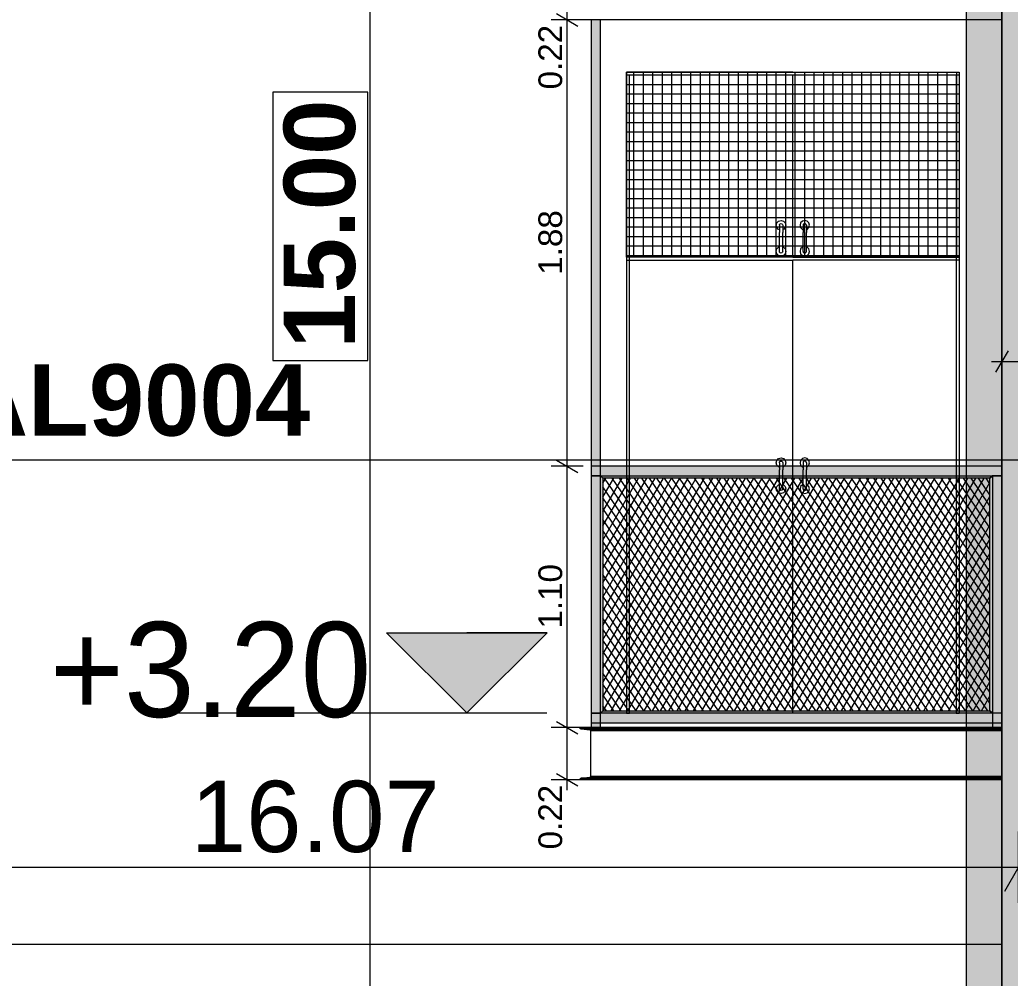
# Model space of a CAD drawing. Header units: millimetres. Extents: x 475206255 to 476720147, y 4620882299 to 4621447368.
# Drawn here: x 475361310 to 475365480, y 4621132630 to 4621136665 of the extents above; entities that cross this region are included whole.
import ezdxf

# ---------------------------------------------------------------- set-up
doc = ezdxf.new("R2010")
doc.units = ezdxf.units.MM
doc.header["$MEASUREMENT"] = 0
doc.set_wipeout_variables(frame=1)
doc.linetypes.add('Wipeout_Contour', pattern=[1000, 0, -1000])
for name, color, linetype, lineweight in [('0_Pen_No__1_Pen_No__250', 7, 'Continuous', 0), ('0_Pen_No__250_Pen_No__142', 142, 'Continuous', 0), ('2D Drafting - General_Pen_No__30_Pen_No__9_Pen_No__9_Pen_No__253', 252, 'Continuous', 0), ('2D Drafting - General_Pen_No__30_Pen_No__9_Pen_No__9_Pen_No__7', 7, 'Continuous', 0), ('Annotation - Text_Pen_No__7_Pen_No__7_Pen_No__142', 142, 'Continuous', 0), ('Dimensioning - General_Pen_No__142', 142, 'Continuous', 0), ('New_2D Drafting - General_Pen_No__250', 7, 'Continuous', 0), ('New_2D Drafting - General_Pen_No__30_Pen_No__9_Pen_No__9_Pen_No__255', 255, 'Continuous', 0), ('New_2D Drafting - General_Pen_No__30_Pen_No__9_Pen_No__9_Pen_No__7', 7, 'Continuous', 0), ('New_2D Drafting - General_Pen_No__4', 7, 'Continuous', 0), ('New_2D Drafting - General_Pen_No__7', 7, 'Continuous', 0), ('New_reg_nak_Pen_No__7', 7, 'Continuous', 0), ('New_Structural - Bearing_Pen_No__1', 1, 'Continuous', 0), ('New_Structural - Bearing_Pen_No__250', 7, 'Continuous', 0), ('Structural - Bearing_Pen_No__7', 7, 'Continuous', 0), ('zoma_Pen_No__1', 1, 'Continuous', 0), ('zoma_Pen_No__142', 142, 'Continuous', 0), ('zoma_Pen_No__1_Pen_No__142', 142, 'Continuous', 0), ('zoma_Pen_No__5_Pen_No__142', 142, 'Continuous', 0)]:
    doc.layers.add(name, color=color, linetype=linetype, lineweight=lineweight)
for name, color, linetype in [('Dimensioning - General', 7, 'Continuous'), ('zoma', 7, 'Continuous'), ('zoma_Pen_No__5', 7, 'Continuous')]:
    doc.layers.add(name, color=color, linetype=linetype)
doc.layers.add('New_2D Drafting - General_Pen_No__254', color=7, linetype='Continuous', lineweight=0, true_color=0xcccccc)
doc.styles.add('GENERATED_STYLE_2', font='arial.ttf')
doc.styles.add('GENERATED_STYLE_3', font='arialbd.ttf')
doc.styles.add('GENERATED_STYLE_4', font='ACADMTAV.TTF')
doc.styles.add('GENERATED_STYLE_7', font='arialbd.ttf')
doc.linetypes.add('Break', pattern='A,0,[1,9.10.saxli 29.041.Shx,S=15.679026,R=0,X=0,Y=0],-1975.557214,0', length=1975.557214)
doc.dimstyles.new('GENERATED_STYLE__1', dxfattribs={"dimtxt": 100, "dimasz": 68.640772, "dimexe": 0.18, "dimexo": 0.0625, "dimgap": 0, "dimtad": 1, "dimlfac": 0.001, "dimzin": 0, "dimdsep": 46, "dimtxsty": 'GENERATED_STYLE_2', "dimblk": 'ARROWHEAD_2', "dimblk1": 'ARROWHEAD_2', "dimblk2": 'ARROWHEAD_2', "dimcen": 0.09, "dimse1": 1, "dimse2": 1, "dimclrd": 142, "dimclre": 142, "dimclrt": 142, "dimadec": 0, "dimazin": 0, "dimtfac": 1, "dimtdec": 4, "dimtmove": 0, "dimatfit": 3, "dimfxl": 1, "dimtolj": 1, "dimtzin": 0, "dimarcsym": 0})
doc.dimstyles.new('GENERATED_STYLE__13', dxfattribs={"dimtxt": 300, "dimasz": 152, "dimexe": 0.18, "dimexo": 3, "dimgap": 0, "dimtad": 1, "dimtih": 1, "dimtoh": 1, "dimlfac": 0.001, "dimzin": 0, "dimdsep": 46, "dimtxsty": 'GENERATED_STYLE_2', "dimblk": 'ARROWHEAD_2', "dimblk1": 'ARROWHEAD_2', "dimblk2": 'ARROWHEAD_2', "dimcen": 0.09, "dimclrd": 1, "dimclre": 1, "dimclrt": 1, "dimadec": 0, "dimazin": 0, "dimtfac": 1, "dimtdec": 4, "dimtmove": 0, "dimatfit": 3, "dimfxl": 1, "dimtolj": 1, "dimtzin": 0, "dimarcsym": 0})
doc.dimstyles.new('GENERATED_STYLE__18', dxfattribs={"dimtxt": 100, "dimasz": 68.640772, "dimexe": 0.18, "dimexo": 0.0625, "dimgap": 0, "dimtad": 1, "dimtih": 1, "dimtoh": 1, "dimlfac": 0.001, "dimzin": 0, "dimdsep": 46, "dimtxsty": 'GENERATED_STYLE_2', "dimblk": 'ARROWHEAD_2', "dimblk1": 'ARROWHEAD_2', "dimblk2": 'ARROWHEAD_2', "dimcen": 0.09, "dimse1": 1, "dimse2": 1, "dimclrd": 142, "dimclre": 142, "dimclrt": 142, "dimadec": 0, "dimazin": 0, "dimtfac": 1, "dimtdec": 4, "dimtmove": 0, "dimatfit": 3, "dimfxl": 1, "dimtolj": 1, "dimtzin": 0, "dimarcsym": 0})
doc.dimstyles.new('GENERATED_STYLE__19', dxfattribs={"dimtxt": 300, "dimasz": 64.421331, "dimexe": 0.18, "dimexo": 3, "dimgap": 0, "dimtad": 1, "dimlfac": 0.001, "dimzin": 0, "dimdsep": 46, "dimtxsty": 'GENERATED_STYLE_3', "dimblk": 'ARROWHEAD_2', "dimblk1": 'ARROWHEAD_2', "dimblk2": 'ARROWHEAD_2', "dimcen": 0.09, "dimclrd": 1, "dimclre": 1, "dimclrt": 1, "dimadec": 0, "dimazin": 0, "dimtfac": 1, "dimtdec": 4, "dimtmove": 0, "dimatfit": 3, "dimfxl": 1, "dimtolj": 1, "dimtzin": 0, "dimarcsym": 0})
doc.dimstyles.new('GENERATED_STYLE__3', dxfattribs={"dimtxt": 200, "dimasz": 64.421331, "dimexe": 0.18, "dimexo": 3, "dimgap": 0, "dimtad": 1, "dimtih": 1, "dimtoh": 1, "dimlfac": 0.001, "dimzin": 0, "dimdsep": 46, "dimtxsty": 'GENERATED_STYLE_2', "dimblk": 'ARROWHEAD_2', "dimblk1": 'ARROWHEAD_2', "dimblk2": 'ARROWHEAD_2', "dimcen": 0.09, "dimclrd": 142, "dimclre": 142, "dimclrt": 142, "dimadec": 0, "dimazin": 0, "dimtfac": 1, "dimtdec": 4, "dimtmove": 0, "dimatfit": 3, "dimfxl": 1, "dimtolj": 1, "dimtzin": 0, "dimarcsym": 0})

# ---------------------------------------------------------------- blocks, each defined once
blk = doc.blocks.new('*D356', base_point=(475826095.8, 4621095193.2))
at = {"layer": 'zoma_Pen_No__1', "color": 1, "linetype": 'Continuous', "lineweight": 0, "transparency": 16777216}
for p, q in [((475359574.5, 4621132946.6), (475359574.5, 4621133246.6)), ((475365515.4, 4621132946.6), (475365515.4, 4621133246.6)), ((475359632.3, 4621133196.6), (475359516.8, 4621132996.6)), ((475365457.7, 4621132996.6), (475365573.2, 4621133196.6)), ((475359476.7, 4621133096.6), (475359574.5, 4621133096.6)), ((475359574.5, 4621133096.6), (475365515.4, 4621133096.6)), ((475365515.4, 4621133096.6), (475365613.2, 4621133096.6))]:
    blk.add_line(p, q, dxfattribs=at)
at = {"layer": 'zoma_Pen_No__1', "color": 1, "lineweight": 0, "transparency": 16777216, "insert": (475362030.2, 4621133156.6), "char_height": 300, "attachment_point": 7, "style": 'GENERATED_STYLE_2'}
blk.add_mtext('\\A1;{\\pql;\\fArial|b0|i0|c204|p0;\\W1.000000;16.07}', dxfattribs=at)
blk = doc.blocks.new('ARROWHEAD_2')
at = {"color": 0, "linetype": 'Continuous', "lineweight": 0}
for p, q in [((-0.378, -0.655), (0.378, 0.655)), ((0, 0), (-1, 0))]:
    blk.add_line(p, q, dxfattribs=at)
blk = doc.blocks.new('*D464', base_point=(475826095.8, 4621095193.2))
at = {"layer": 'Dimensioning - General_Pen_No__142', "color": 142, "linetype": 'Continuous', "lineweight": 0, "transparency": 16777216}
for p, q in [((475363683.1, 4621133685), (475363547.7, 4621133685)), ((475363570.2, 4621133711), (475363660.6, 4621133658.9)), ((475363615.4, 4621133465), (475363615.4, 4621133685)), ((475363570.2, 4621133491), (475363660.6, 4621133438.9)), ((475363683.1, 4621133465), (475363547.7, 4621133465)), ((475363615.4, 4621133420.8), (475363615.4, 4621133465))]:
    blk.add_line(p, q, dxfattribs=at)
at = {"layer": 'Dimensioning - General_Pen_No__142', "color": 142, "lineweight": 0, "transparency": 16777216, "insert": (475363595.4, 4621133171.9), "char_height": 100, "attachment_point": 7, "rotation": 90, "style": 'GENERATED_STYLE_2'}
blk.add_mtext('\\A1;{\\pql;\\fArial|b0|i0|c204|p0;\\W1.000000;0.22}', dxfattribs=at)
blk = doc.blocks.new('*D465', base_point=(475826095.8, 4621095193.2))
at = {"layer": 'Dimensioning - General_Pen_No__142', "color": 142, "linetype": 'Continuous', "lineweight": 0, "transparency": 16777216}
for p, q in [((475363570.2, 4621134811), (475363660.6, 4621134758.9)), ((475363683.1, 4621134785), (475363547.7, 4621134785)), ((475363615.4, 4621133685), (475363615.4, 4621134785)), ((475363683.1, 4621133685), (475363547.7, 4621133685)), ((475363570.2, 4621133711), (475363660.6, 4621133658.9))]:
    blk.add_line(p, q, dxfattribs=at)
at = {"layer": 'Dimensioning - General_Pen_No__142', "color": 142, "lineweight": 0, "transparency": 16777216, "insert": (475363595.4, 4621134101.5), "char_height": 100, "attachment_point": 7, "rotation": 90, "style": 'GENERATED_STYLE_2'}
blk.add_mtext('\\A1;{\\pql;\\fArial|b0|i0|c204|p0;\\W1.000000;1.10}', dxfattribs=at)
blk = doc.blocks.new('*D466', base_point=(475826095.8, 4621095193.2))
at = {"layer": 'Dimensioning - General_Pen_No__142', "color": 142, "linetype": 'Continuous', "lineweight": 0, "transparency": 16777216}
for p, q in [((475363570.2, 4621136691), (475363660.6, 4621136638.9)), ((475363683.1, 4621136665), (475363547.7, 4621136665)), ((475363615.4, 4621134785), (475363615.4, 4621136665)), ((475363570.2, 4621134811), (475363660.6, 4621134758.9)), ((475363683.1, 4621134785), (475363547.7, 4621134785))]:
    blk.add_line(p, q, dxfattribs=at)
at = {"layer": 'Dimensioning - General_Pen_No__142', "color": 142, "lineweight": 0, "transparency": 16777216, "char_height": 100, "attachment_point": 7, "rotation": 90, "style": 'GENERATED_STYLE_2'}
for s, insert in [('\\A1;{\\pql;\\fArial|b0|i0|c204|p0;\\W1.000000;0.22}', (475363595.4, 4621136371.9)), ('\\A1;{\\pql;\\fArial|b0|i0|c204|p0;\\W1.000000;1.88}', (475363595.4, 4621135591.5))]:
    blk.add_mtext(s, dxfattribs=dict(at, insert=insert))
blk = doc.blocks.new('*D467', base_point=(475826095.8, 4621095193.2))
at = {"layer": 'Dimensioning - General_Pen_No__142', "color": 142, "linetype": 'Continuous', "lineweight": 0, "transparency": 16777216}
for p, q in [((475363570.2, 4621136911), (475363660.6, 4621136858.9)), ((475363683.1, 4621136885), (475363547.7, 4621136885)), ((475363615.4, 4621136665), (475363615.4, 4621136885)), ((475363570.2, 4621136691), (475363660.6, 4621136638.9)), ((475363683.1, 4621136665), (475363547.7, 4621136665))]:
    blk.add_line(p, q, dxfattribs=at)
blk = doc.blocks.new('*D547', base_point=(475826095.8, 4621095193.2))
at = {"layer": 'Dimensioning - General_Pen_No__142', "color": 142, "linetype": 'Continuous', "lineweight": 0, "transparency": 16777216}
for p, q in [((475424795.3, 4621135071), (475424885.6, 4621135018.9)), ((475424908.2, 4621135044.9), (475424772.7, 4621135044.9)), ((475424840.5, 4621132545), (475424840.5, 4621135044.9)), ((475424795.3, 4621132571.1), (475424885.6, 4621132518.9)), ((475424908.2, 4621132545), (475424772.7, 4621132545))]:
    blk.add_line(p, q, dxfattribs=at)
at = {"layer": 'Dimensioning - General_Pen_No__142', "color": 142, "lineweight": 0, "transparency": 16777216, "insert": (475424820.5, 4621133661.5), "char_height": 100, "attachment_point": 7, "rotation": 90, "style": 'GENERATED_STYLE_2'}
blk.add_mtext('\\A1;{\\pql;\\fArial|b0|i0|c204|p0;\\W1.000000;2.50}', dxfattribs=at)
blk = doc.blocks.new('*D548', base_point=(475826095.8, 4621095193.2))
at = {"layer": 'Dimensioning - General_Pen_No__142', "color": 142, "linetype": 'Continuous', "lineweight": 0, "transparency": 16777216}
for p, q in [((475424795.3, 4621135771.1), (475424885.6, 4621135718.9)), ((475424908.2, 4621135745), (475424772.7, 4621135745)), ((475424840.5, 4621135044.9), (475424840.5, 4621135745)), ((475424795.3, 4621135071), (475424885.6, 4621135018.9)), ((475424908.2, 4621135044.9), (475424772.7, 4621135044.9))]:
    blk.add_line(p, q, dxfattribs=at)
at = {"layer": 'Dimensioning - General_Pen_No__142', "color": 142, "lineweight": 0, "transparency": 16777216, "insert": (475424820.5, 4621135261.5), "char_height": 100, "attachment_point": 7, "rotation": 90, "style": 'GENERATED_STYLE_2'}
blk.add_mtext('\\A1;{\\pql;\\fArial|b0|i0|c204|p0;\\W1.000000;0.70}', dxfattribs=at)
blk = doc.blocks.new('*D549', base_point=(475826095.8, 4621095193.2))
at = {"layer": 'Dimensioning - General_Pen_No__142', "color": 142, "linetype": 'Continuous', "lineweight": 0, "transparency": 16777216}
for p, q in [((475424795.3, 4621138271), (475424885.6, 4621138218.9)), ((475424908.2, 4621138244.9), (475424772.7, 4621138244.9)), ((475424840.5, 4621135745), (475424840.5, 4621138244.9)), ((475424795.3, 4621135771.1), (475424885.6, 4621135718.9)), ((475424908.2, 4621135745), (475424772.7, 4621135745))]:
    blk.add_line(p, q, dxfattribs=at)
at = {"layer": 'Dimensioning - General_Pen_No__142', "color": 142, "lineweight": 0, "transparency": 16777216, "insert": (475424820.5, 4621136861.5), "char_height": 100, "attachment_point": 7, "rotation": 90, "style": 'GENERATED_STYLE_2'}
blk.add_mtext('\\A1;{\\pql;\\fArial|b0|i0|c204|p0;\\W1.000000;2.50}', dxfattribs=at)
blk = doc.blocks.new('*D631', base_point=(475826095.8, 4621095193.2))
at = {"layer": 'zoma_Pen_No__1', "color": 1, "linetype": 'Continuous', "lineweight": 0, "transparency": 16777216}
for p, q in [((475362828.2, 4621143271.8), (475362743.4, 4621143320.7)), ((475362785.8, 4621143296.3), (475362785.8, 4621143337.7)), ((475362849.4, 4621143296.3), (475362722.3, 4621143296.3)), ((475362743.4, 4621128319.3), (475362828.2, 4621128270.4)), ((475362849.4, 4621128294.8), (475362722.3, 4621128294.8)), ((475362785.8, 4621128253.4), (475362785.8, 4621128294.8))]:
    blk.add_line(p, q, dxfattribs=at)
at = {"color": 254, "linetype": 'Wipeout_Contour', "lineweight": 0, "ltscale": 18582084111.07522, "transparency": 16777216}
blk.add_wipeout([(475362775.8, 4621135230.8), (475362775.8, 4621136360.3), (475362375.8, 4621136360.3), (475362375.8, 4621135230.8)], dxfattribs=at).dxf.layer = 'zoma'
at = {"layer": 'zoma_Pen_No__1', "color": 1, "linetype": 'Continuous', "lineweight": 0, "transparency": 16777216}
blk.add_line((475362785.8, 4621128294.8), (475362785.8, 4621143296.3), dxfattribs=at)
at = {"layer": 'zoma_Pen_No__1', "color": 1, "linetype": 'Continuous', "lineweight": 0, "transparency": 16777216, "flags": 128}
blk.add_lwpolyline([(475362775.8, 4621135230.8), (475362775.8, 4621136360.3), (475362375.8, 4621136360.3), (475362375.8, 4621135230.8)], close=True, dxfattribs=at)
at = {"layer": 'zoma_Pen_No__1', "color": 1, "lineweight": 0, "transparency": 16777216, "insert": (475362725.8, 4621135280.8), "char_height": 300, "attachment_point": 7, "rotation": 90, "style": 'GENERATED_STYLE_3'}
blk.add_mtext('\\A1;{\\pql;\\fArial|b1|i0|c204|p0;\\W1.000000;15.00}', dxfattribs=at)
blk = doc.blocks.new('*D756', base_point=(475826095.8, 4621095193.2))
at = {"layer": 'Dimensioning - General_Pen_No__142', "color": 142, "linetype": 'Continuous', "lineweight": 0, "transparency": 16777216}
for p, q in [((475365471.5, 4621135271.2), (475365419.3, 4621135180.9)), ((475365445.4, 4621135158.3), (475365445.4, 4621135293.8)), ((475366691.4, 4621135271.2), (475366639.3, 4621135180.9)), ((475366665.4, 4621135158.3), (475366665.4, 4621135293.8)), ((475365401.2, 4621135226), (475365445.4, 4621135226)), ((475365445.4, 4621135226), (475366665.4, 4621135226))]:
    blk.add_line(p, q, dxfattribs=at)
at = {"layer": 'Dimensioning - General_Pen_No__142', "color": 142, "lineweight": 0, "transparency": 16777216, "insert": (475365921.9, 4621135246), "char_height": 100, "attachment_point": 7, "style": 'GENERATED_STYLE_2'}
blk.add_mtext('\\A1;{\\pql;\\fArial|b0|i0|c204|p0;\\W1.000000;1.22}', dxfattribs=at)
blk = doc.blocks.new('*D772', base_point=(475826095.8, 4621095193.2))
at = {"layer": 'Dimensioning - General_Pen_No__142', "color": 142, "linetype": 'Continuous', "lineweight": 0, "transparency": 16777216}
for p, q in [((475365445.4, 4621138358.3), (475365445.4, 4621138493.8)), ((475366665.4, 4621138358.3), (475366665.4, 4621138493.8)), ((475365471.5, 4621138471.2), (475365419.3, 4621138380.9)), ((475366691.4, 4621138471.2), (475366639.3, 4621138380.9)), ((475365401.2, 4621138426), (475365445.4, 4621138426)), ((475365445.4, 4621138426), (475366665.4, 4621138426))]:
    blk.add_line(p, q, dxfattribs=at)
at = {"layer": 'Dimensioning - General_Pen_No__142', "color": 142, "lineweight": 0, "transparency": 16777216, "insert": (475365921.9, 4621138446), "char_height": 100, "attachment_point": 7, "style": 'GENERATED_STYLE_2'}
blk.add_mtext('\\A1;{\\pql;\\fArial|b0|i0|c204|p0;\\W1.000000;1.22}', dxfattribs=at)
blk = doc.blocks.new('*D788', base_point=(475826095.8, 4621095193.2))
at = {"layer": 'Dimensioning - General_Pen_No__142', "color": 142, "linetype": 'Continuous', "lineweight": 0, "transparency": 16777216}
for p, q in [((475365445.4, 4621141558.3), (475365445.4, 4621141693.8)), ((475366665.4, 4621141558.3), (475366665.4, 4621141693.8)), ((475365471.5, 4621141671.2), (475365419.3, 4621141580.9)), ((475366691.4, 4621141671.2), (475366639.3, 4621141580.9)), ((475365401.2, 4621141626), (475365445.4, 4621141626)), ((475365445.4, 4621141626), (475366665.4, 4621141626))]:
    blk.add_line(p, q, dxfattribs=at)
at = {"layer": 'Dimensioning - General_Pen_No__142', "color": 142, "lineweight": 0, "transparency": 16777216, "insert": (475365921.9, 4621141646), "char_height": 100, "attachment_point": 7, "style": 'GENERATED_STYLE_2'}
blk.add_mtext('\\A1;{\\pql;\\fArial|b0|i0|c204|p0;\\W1.000000;1.22}', dxfattribs=at)
blk = doc.blocks.new('*D1507', base_point=(475826095.8, 4621095193.2))
at = {"layer": 'zoma_Pen_No__142', "color": 142, "linetype": 'Continuous', "lineweight": 0, "transparency": 16777216}
for p, q in [((475365515.8, 4621126477.3), (475365515.8, 4621126604.5)), ((475365915.8, 4621126477.3), (475365915.8, 4621126604.5)), ((475365540.3, 4621126583.3), (475365491.3, 4621126498.5)), ((475365940.3, 4621126583.3), (475365891.3, 4621126498.5)), ((475365474.3, 4621126540.9), (475365515.8, 4621126540.9)), ((475365515.8, 4621126540.9), (475365915.8, 4621126540.9))]:
    blk.add_line(p, q, dxfattribs=at)
at = {"layer": 'zoma_Pen_No__142', "color": 142, "lineweight": 0, "transparency": 16777216, "insert": (475364957.5, 4621126580.9), "char_height": 200, "attachment_point": 7, "style": 'GENERATED_STYLE_2'}
blk.add_mtext('\\A1;{\\pql;\\fArial|b0|i0|c204|p0;\\W1.000000;0.40}', dxfattribs=at)
blk = doc.blocks.new('Line_16', base_point=(475367091.9, 4621134811.1))
at = {"layer": 'zoma_Pen_No__5_Pen_No__142', "color": 142, "linetype": 'Continuous', "lineweight": 0}
blk.add_line((475366991.9, 4621134811.1), (475354806.2, 4621134811.1), dxfattribs=at)
blk = doc.blocks.new('*D2124', base_point=(475826095.8, 4621095193.2))
at = {"layer": 'Dimensioning - General_Pen_No__142', "color": 142, "linetype": 'Continuous', "lineweight": 0, "transparency": 16777216}
for p, q in [((475365471.5, 4621132071.2), (475365419.3, 4621131980.9)), ((475365445.4, 4621131958.3), (475365445.4, 4621132093.8)), ((475366691.4, 4621132071.2), (475366639.3, 4621131980.9)), ((475366665.4, 4621131958.3), (475366665.4, 4621132093.8)), ((475365401.2, 4621132026), (475365445.4, 4621132026)), ((475365445.4, 4621132026), (475366665.4, 4621132026))]:
    blk.add_line(p, q, dxfattribs=at)
at = {"layer": 'Dimensioning - General_Pen_No__142', "color": 142, "lineweight": 0, "transparency": 16777216, "insert": (475365921.9, 4621132046), "char_height": 100, "attachment_point": 7, "style": 'GENERATED_STYLE_2'}
blk.add_mtext('\\A1;{\\pql;\\fArial|b0|i0|c204|p0;\\W1.000000;1.22}', dxfattribs=at)

msp = doc.modelspace()

# ---------------------------------------------------------------- hatches: boundary and pattern name
at = {"layer": '0_Pen_No__250_Pen_No__142', "linetype": 'Continuous', "lineweight": 0}
msp.add_hatch(color=142, dxfattribs=at).paths.add_polyline_path([(475363192.482, 4621133746.613), (475362854.953, 4621134084.306), (475363530.175, 4621134084.141)])
at = {"layer": '2D Drafting - General_Pen_No__30_Pen_No__9_Pen_No__9_Pen_No__253', "linetype": 'Continuous', "lineweight": 0}
h = msp.add_hatch(dxfattribs=at)
h.set_pattern_fill('BRICK___RUNNING_BOND', color=252, style=0, pattern_type=2)
h.set_pattern_definition([(0, (475410663.434, 4621133278.51), (0, 66.64), []), (90, (475410663.43, 4621133278.5), (-244.8, 0), [66.64, -66.64]), (90, (475410785.83, 4621133345.15), (-244.8, 0), [66.64, -66.64])])
h.paths.add_polyline_path([(475365445.389, 4621130444.943), (475372815.366, 4621130444.943), (475372815.366, 4621133044.943), (475375315.366, 4621133044.943), (475375315.366, 4621130444.943), (475375515.187, 4621130444.943), (475375515.187, 4621133044.924), (475379315.187, 4621133044.924), (475379315.187, 4621130444.943), (475382015.788, 4621130444.943), (475382015.788, 4621143344.955), (475385815.621, 4621143344.955), (475385815.621, 4621130444.943), (475386215.788, 4621130444.943), (475386215.788, 4621143744.536), (475365445.389, 4621143744.536)])
h.paths.add_polyline_path([(475368265.376, 4621136944.999), (475366665.371, 4621136944.999), (475366665.371, 4621139444.941), (475368265.374, 4621139444.941)], flags=0)
h.paths.add_polyline_path([(475366665.374, 4621133744.936), (475366665.374, 4621136244.935), (475368265.374, 4621136244.941), (475368265.383, 4621133744.936)], flags=0)
h.paths.add_polyline_path([(475366665.374, 4621140144.937), (475366665.374, 4621142644.941), (475368265.374, 4621142644.941), (475368265.376, 4621140144.937)], flags=0)
h.paths.add_polyline_path([(475368265.41, 4621130544.995), (475366665.399, 4621130544.995), (475366665.408, 4621133044.946), (475368265.408, 4621133044.941)], flags=0)
h.paths.add_polyline_path([(475370415.983, 4621133464.943), (475370415.983, 4621133684.943), (475374665.793, 4621133684.943), (475374665.793, 4621133744.932), (475374665.793, 4621133744.944), (475374665.793, 4621136244.955), (475374665.793, 4621136664.943), (475370415.983, 4621136664.943), (475370415.983, 4621136884.943), (475374665.793, 4621136884.943), (475374665.793, 4621139864.943), (475370415.983, 4621139864.943), (475370415.983, 4621140084.943), (475373265.336, 4621140084.943), (475373265.336, 4621142644.937), (475374165.336, 4621142644.937), (475374165.336, 4621140084.943), (475374665.793, 4621140084.943), (475374665.793, 4621143064.943), (475370415.983, 4621143064.943), (475370415.983, 4621143284.943), (475379315.788, 4621143284.943), (475379315.788, 4621143064.943), (475376165.791, 4621143064.943), (475376165.791, 4621140084.943), (475379315.788, 4621140084.943), (475379315.788, 4621139864.943), (475376165.791, 4621139864.943), (475376165.791, 4621136884.943), (475379315.788, 4621136884.943), (475379315.788, 4621136664.943), (475376165.791, 4621136664.943), (475376165.791, 4621136244.955), (475376165.791, 4621133744.944), (475376165.791, 4621133744.924), (475376165.791, 4621133684.943), (475379315.788, 4621133684.943), (475379315.788, 4621133464.943)], flags=0)
h.paths.add_polyline_path([(475370665.788, 4621136944.931), (475370665.788, 4621136944.943), (475370665.788, 4621139444.937), (475371565.788, 4621139444.937), (475372265.78, 4621139444.937), (475372265.78, 4621136944.931)], flags=0)
h.paths.add_polyline_path([(475370665.788, 4621133044.993), (475370665.788, 4621130544.993), (475372265.788, 4621130544.993), (475372265.788, 4621133044.993)], flags=0)
h.paths.add_polyline_path([(475370665.788, 4621136244.94), (475371565.788, 4621136244.94), (475372265.78, 4621136244.94), (475372265.78, 4621133744.929), (475370665.788, 4621133744.929), (475370665.788, 4621133744.943)], flags=0)
h.paths.add_polyline_path([(475370665.788, 4621140144.943), (475370665.788, 4621142644.939), (475372265.788, 4621142644.939), (475372265.788, 4621140144.943)], flags=0)
h.paths.add_polyline_path([(475373265.336, 4621136244.94), (475374165.336, 4621136244.94), (475374165.336, 4621133744.945), (475373265.336, 4621133744.945)], flags=0)
h.paths.add_polyline_path([(475373265.336, 4621136944.945), (475373265.336, 4621139444.94), (475374165.336, 4621139444.94), (475374165.336, 4621136944.945)], flags=0)
h.paths.add_polyline_path([(475378465.859, 4621136944.924), (475378465.859, 4621139444.918), (475376865.85, 4621139444.918), (475376865.85, 4621136944.924)], flags=0)
h.paths.add_polyline_path([(475376865.85, 4621142644.918), (475376865.85, 4621140144.923), (475378465.859, 4621140144.923), (475378465.859, 4621142644.918)], flags=0)
h.paths.add_polyline_path([(475378465.867, 4621133744.913), (475376865.859, 4621133744.913), (475376865.859, 4621136244.923), (475378465.867, 4621136244.923)], flags=0)
h.paths.add_polyline_path([(475379915.707, 4621137844.942), (475381515.707, 4621137844.942), (475381515.707, 4621139444.943), (475379915.707, 4621139444.943)], flags=0)
h.paths.add_polyline_path([(475379915.707, 4621136244.943), (475379915.707, 4621134644.942), (475381515.707, 4621134644.942), (475381515.707, 4621136244.943)], flags=0)
h.paths.add_polyline_path([(475379915.707, 4621131444.942), (475381515.707, 4621131444.942), (475381515.707, 4621133044.943), (475379915.707, 4621133044.943)], flags=0)
h.paths.add_polyline_path([(475379915.712, 4621142644.943), (475379915.712, 4621141044.943), (475381515.712, 4621141044.943), (475381515.712, 4621142644.943)], flags=0)
at = {"layer": 'New_2D Drafting - General_Pen_No__254', "linetype": 'Continuous', "lineweight": 0, "true_color": 0xcccccc}
h = msp.add_hatch(dxfattribs=at)
h.set_pattern_fill('GRID_100X100', color=254, style=0, pattern_type=2)
h.set_pattern_definition([(0, (475826095.757, 4621095193.19), (0, 40), []), (90, (475826095.757, 4621095193.19), (-40, 0), [])])
h.paths.add_polyline_path([(475365265.48, 4621135664.952), (475363865.48, 4621135664.952), (475363865.48, 4621136444.952), (475365265.48, 4621136444.952)])
at = {"layer": 'New_2D Drafting - General_Pen_No__30_Pen_No__9_Pen_No__9_Pen_No__255', "linetype": 'Continuous', "lineweight": 0}
for points in [[(475365445.389, 4621143044.543), (475365295.389, 4621143044.543), (475365295.404, 4621128294.846), (475365445.404, 4621128294.846)], [(475363715.697, 4621136664.952), (475363715.697, 4621133744.952), (475363755.697, 4621133744.952), (475363755.697, 4621136664.952)], [(475365405.383, 4621133744.952), (475365395.383, 4621133754.952), (475365395.383, 4621134734.953), (475365405.383, 4621134744.953)], [(475365405.383, 4621133684.952), (475365445.389, 4621133684.952), (475365445.389, 4621134744.953), (475365405.383, 4621134744.953)]]:
    msp.add_hatch(color=255, dxfattribs=at).paths.add_polyline_path(points)

# ---------------------------------------------------------------- linework, layer by layer
at = {"layer": '0_Pen_No__1_Pen_No__250', "color": 7, "linetype": 'Continuous', "lineweight": 0, "flags": 128}
for points in [[(475363192.482, 4621133746.613), (475362854.953, 4621134084.306), (475363192.564, 4621134084.224)], [(475363192.482, 4621133746.613), (475363530.175, 4621134084.141), (475363192.564, 4621134084.224)], [(475361930.093, 4621133746.921), (475363530.093, 4621133746.53)]]:
    msp.add_lwpolyline(points, dxfattribs=at)
at = {"layer": '0_Pen_No__250_Pen_No__142', "color": 142, "linetype": 'Continuous', "lineweight": 0, "flags": 128}
msp.add_lwpolyline([(475363192.482, 4621133746.613), (475362854.953, 4621134084.306), (475363530.175, 4621134084.141)], close=True, dxfattribs=at)
at = {"layer": '2D Drafting - General_Pen_No__30_Pen_No__9_Pen_No__9_Pen_No__7', "color": 7, "linetype": 'Continuous', "lineweight": 0, "flags": 128}
msp.add_lwpolyline([(475365445.389, 4621130444.943), (475372815.366, 4621130444.943), (475372815.366, 4621133044.943), (475375315.366, 4621133044.943), (475375315.366, 4621130444.943), (475375515.187, 4621130444.943), (475375515.187, 4621133044.924), (475379315.187, 4621133044.924), (475379315.187, 4621130444.943), (475382015.788, 4621130444.943), (475382015.788, 4621143344.955), (475385815.621, 4621143344.955), (475385815.621, 4621130444.943), (475386215.788, 4621130444.943), (475386215.788, 4621143744.536), (475365445.389, 4621143744.536)], close=True, dxfattribs=at)
at = {"layer": 'New_2D Drafting - General_Pen_No__250', "color": 7, "linetype": 'Continuous', "lineweight": 0, "flags": 128}
msp.add_lwpolyline([(475365265.48, 4621135664.952), (475363865.48, 4621135664.952), (475363865.48, 4621136444.952), (475365265.48, 4621136444.952)], close=True, dxfattribs=at)
at = {"layer": 'New_2D Drafting - General_Pen_No__30_Pen_No__9_Pen_No__9_Pen_No__7', "color": 7, "linetype": 'Continuous', "lineweight": 0, "flags": 128}
for points in [[(475365445.389, 4621143044.543), (475365295.389, 4621143044.543), (475365295.404, 4621128294.846), (475365445.404, 4621128294.846)], [(475363715.697, 4621136664.952), (475363715.697, 4621133744.952), (475363755.697, 4621133744.952), (475363755.697, 4621136664.952)], [(475365405.383, 4621133744.952), (475365395.383, 4621133754.952), (475365395.383, 4621134734.953), (475365405.383, 4621134744.953)], [(475365405.383, 4621133684.952), (475365445.389, 4621133684.952), (475365445.389, 4621134744.953), (475365405.383, 4621134744.953)]]:
    msp.add_lwpolyline(points, close=True, dxfattribs=at)
at = {"layer": 'New_reg_nak_Pen_No__7', "color": 7, "linetype": 'Continuous', "lineweight": 0}
for p, q in [((475363715.384, 4621136664.952), (475363669.058, 4621136664.952)), ((475363715.384, 4621133684.952), (475363669.058, 4621133684.952)), ((475363715.384, 4621133464.952), (475363669.058, 4621133464.952))]:
    msp.add_line(p, q, dxfattribs=at)
at = {"layer": 'New_Structural - Bearing_Pen_No__1', "color": 1, "linetype": 'Break', "lineweight": 0}
msp.add_line((475359574.515, 4621132772.936), (475365445.517, 4621132772.785), dxfattribs=at)
at = {"layer": 'New_Structural - Bearing_Pen_No__250', "color": 7, "linetype": 'Continuous', "lineweight": 0}
for p, q in [((475364565.48, 4621136444.952), (475363865.48, 4621136444.952)), ((475363865.48, 4621136444.952), (475363865.48, 4621135664.952)), ((475363877.48, 4621136432.952), (475365253.48, 4621136432.952)), ((475363877.48, 4621135664.952), (475363877.48, 4621136432.952)), ((475364565.48, 4621136444.952), (475365265.48, 4621136444.952)), ((475364565.48, 4621135664.952), (475364565.48, 4621136432.952)), ((475365253.48, 4621136432.952), (475365253.48, 4621135664.952)), ((475365265.48, 4621136444.952), (475365265.48, 4621135664.952)), ((475364495.48, 4621135799.952), (475364498.159, 4621135809.952)), ((475364498.159, 4621135809.952), (475364505.48, 4621135817.272)), ((475364505.48, 4621135817.272), (475364515.48, 4621135819.952)), ((475364511.98, 4621135806.014), (475364515.48, 4621135806.952)), ((475364515.48, 4621135819.952), (475364525.48, 4621135817.272)), ((475364515.48, 4621135806.952), (475364518.98, 4621135806.014)), ((475364525.48, 4621135817.272), (475364532.8, 4621135809.952)), ((475364532.8, 4621135809.952), (475364535.48, 4621135799.952)), ((475364598.159, 4621135809.952), (475364595.48, 4621135799.952)), ((475364605.48, 4621135817.272), (475364598.159, 4621135809.952)), ((475364615.48, 4621135819.952), (475364605.48, 4621135817.272)), ((475364615.48, 4621135806.952), (475364611.98, 4621135806.014)), ((475364625.48, 4621135817.272), (475364615.48, 4621135819.952)), ((475364618.98, 4621135806.014), (475364615.48, 4621135806.952)), ((475364632.8, 4621135809.952), (475364625.48, 4621135817.272)), ((475364635.48, 4621135799.952), (475364632.8, 4621135809.952)), ((475364498.159, 4621135789.952), (475364495.48, 4621135799.952)), ((475364505.48, 4621135782.631), (475364498.159, 4621135789.952)), ((475364508.48, 4621135781.827), (475364505.48, 4621135782.631)), ((475364508.48, 4621135799.952), (475364509.418, 4621135803.452)), ((475364508.48, 4621135799.952), (475364508.48, 4621135795.932)), ((475364508.48, 4621135795.932), (475364508.48, 4621135784.952)), ((475364508.48, 4621135784.952), (475364508.48, 4621135769.952)), ((475364508.48, 4621135719.952), (475364508.48, 4621135769.952)), ((475364509.418, 4621135803.452), (475364511.98, 4621135806.014)), ((475364518.98, 4621135806.014), (475364521.542, 4621135803.452)), ((475364521.542, 4621135803.452), (475364522.48, 4621135799.952)), ((475364522.48, 4621135799.952), (475364522.48, 4621135795.932)), ((475364522.48, 4621135795.932), (475364522.48, 4621135784.952)), ((475364522.48, 4621135784.952), (475364522.48, 4621135769.952)), ((475364525.48, 4621135782.631), (475364522.48, 4621135781.827)), ((475364522.48, 4621135719.952), (475364522.48, 4621135769.952)), ((475364532.8, 4621135789.952), (475364525.48, 4621135782.631)), ((475364535.48, 4621135799.952), (475364532.8, 4621135789.952)), ((475364595.48, 4621135799.952), (475364598.159, 4621135789.952)), ((475364598.159, 4621135789.952), (475364605.48, 4621135782.631)), ((475364605.48, 4621135782.631), (475364608.48, 4621135781.827)), ((475364609.418, 4621135803.452), (475364608.48, 4621135799.952)), ((475364608.48, 4621135799.952), (475364608.48, 4621135795.932)), ((475364608.48, 4621135795.932), (475364608.48, 4621135784.952)), ((475364608.48, 4621135784.952), (475364608.48, 4621135769.952)), ((475364608.48, 4621135719.952), (475364608.48, 4621135769.952)), ((475364611.98, 4621135806.014), (475364609.418, 4621135803.452)), ((475364621.542, 4621135803.452), (475364618.98, 4621135806.014)), ((475364622.48, 4621135799.952), (475364621.542, 4621135803.452)), ((475364622.48, 4621135799.952), (475364622.48, 4621135795.932)), ((475364622.48, 4621135795.932), (475364622.48, 4621135784.952)), ((475364622.48, 4621135784.952), (475364622.48, 4621135769.952)), ((475364622.48, 4621135781.827), (475364625.48, 4621135782.631)), ((475364622.48, 4621135719.952), (475364622.48, 4621135769.952)), ((475364625.48, 4621135782.631), (475364632.8, 4621135789.952)), ((475364632.8, 4621135789.952), (475364635.48, 4621135799.952)), ((475364495.48, 4621135689.952), (475364498.159, 4621135699.952)), ((475364498.159, 4621135679.952), (475364495.48, 4621135689.952)), ((475364498.159, 4621135699.952), (475364505.48, 4621135707.272)), ((475364505.48, 4621135707.272), (475364508.48, 4621135708.076)), ((475364508.48, 4621135704.952), (475364508.48, 4621135719.952)), ((475364508.48, 4621135693.971), (475364508.48, 4621135704.952)), ((475364508.48, 4621135689.952), (475364508.48, 4621135693.971)), ((475364509.418, 4621135686.452), (475364508.48, 4621135689.952)), ((475364511.98, 4621135683.89), (475364509.418, 4621135686.452)), ((475364515.48, 4621135682.952), (475364511.98, 4621135683.89)), ((475364518.98, 4621135683.89), (475364515.48, 4621135682.952)), ((475364521.542, 4621135686.452), (475364518.98, 4621135683.89)), ((475364522.48, 4621135689.952), (475364521.542, 4621135686.452)), ((475364522.48, 4621135704.952), (475364522.48, 4621135719.952)), ((475364522.48, 4621135708.076), (475364525.48, 4621135707.272)), ((475364522.48, 4621135693.971), (475364522.48, 4621135704.952)), ((475364522.48, 4621135689.952), (475364522.48, 4621135693.971)), ((475364525.48, 4621135707.272), (475364532.8, 4621135699.952)), ((475364532.8, 4621135699.952), (475364535.48, 4621135689.952)), ((475364535.48, 4621135689.952), (475364532.8, 4621135679.952)), ((475364598.159, 4621135699.952), (475364595.48, 4621135689.952)), ((475364595.48, 4621135689.952), (475364598.159, 4621135679.952)), ((475364605.48, 4621135707.272), (475364598.159, 4621135699.952)), ((475364608.48, 4621135708.076), (475364605.48, 4621135707.272)), ((475364608.48, 4621135704.952), (475364608.48, 4621135719.952)), ((475364608.48, 4621135693.971), (475364608.48, 4621135704.952)), ((475364608.48, 4621135689.952), (475364608.48, 4621135693.971)), ((475364608.48, 4621135689.952), (475364609.418, 4621135686.452)), ((475364609.418, 4621135686.452), (475364611.98, 4621135683.89)), ((475364611.98, 4621135683.89), (475364615.48, 4621135682.952)), ((475364615.48, 4621135682.952), (475364618.98, 4621135683.89)), ((475364618.98, 4621135683.89), (475364621.542, 4621135686.452)), ((475364621.542, 4621135686.452), (475364622.48, 4621135689.952)), ((475364622.48, 4621135704.952), (475364622.48, 4621135719.952)), ((475364625.48, 4621135707.272), (475364622.48, 4621135708.076)), ((475364622.48, 4621135693.971), (475364622.48, 4621135704.952)), ((475364622.48, 4621135689.952), (475364622.48, 4621135693.971)), ((475364632.8, 4621135699.952), (475364625.48, 4621135707.272)), ((475364635.48, 4621135689.952), (475364632.8, 4621135699.952)), ((475364632.8, 4621135679.952), (475364635.48, 4621135689.952)), ((475364565.48, 4621135664.952), (475363865.48, 4621135664.952)), ((475363865.48, 4621135664.952), (475363865.48, 4621133744.952)), ((475363865.48, 4621135652.952), (475364565.48, 4621135652.952)), ((475363877.48, 4621133744.952), (475363877.48, 4621135664.952)), ((475364505.48, 4621135672.631), (475364498.159, 4621135679.952)), ((475364515.48, 4621135669.952), (475364505.48, 4621135672.631)), ((475364525.48, 4621135672.631), (475364515.48, 4621135669.952)), ((475364532.8, 4621135679.952), (475364525.48, 4621135672.631)), ((475364565.48, 4621135664.952), (475365265.48, 4621135664.952)), ((475364565.48, 4621133744.952), (475364565.48, 4621135652.952)), ((475365265.48, 4621135652.952), (475364565.48, 4621135652.952)), ((475364598.159, 4621135679.952), (475364605.48, 4621135672.631)), ((475364605.48, 4621135672.631), (475364615.48, 4621135669.952)), ((475364615.48, 4621135669.952), (475364625.48, 4621135672.631)), ((475364625.48, 4621135672.631), (475364632.8, 4621135679.952)), ((475365253.48, 4621135664.952), (475365253.48, 4621133744.952)), ((475365253.48, 4621135664.952), (475365265.48, 4621135664.952)), ((475365265.48, 4621135664.952), (475365265.48, 4621133744.952)), ((475364495.48, 4621134799.952), (475364498.159, 4621134809.952)), ((475364498.159, 4621134809.952), (475364505.48, 4621134817.272)), ((475364505.48, 4621134817.272), (475364515.48, 4621134819.952)), ((475364509.418, 4621134803.452), (475364511.98, 4621134806.014)), ((475364511.98, 4621134806.014), (475364515.48, 4621134806.952)), ((475364515.48, 4621134819.952), (475364525.48, 4621134817.272)), ((475364515.48, 4621134806.952), (475364518.98, 4621134806.014)), ((475364518.98, 4621134806.014), (475364521.542, 4621134803.452)), ((475364525.48, 4621134817.272), (475364532.8, 4621134809.952)), ((475364532.8, 4621134809.952), (475364535.48, 4621134799.952)), ((475364598.159, 4621134809.952), (475364595.48, 4621134799.952)), ((475364605.48, 4621134817.272), (475364598.159, 4621134809.952)), ((475364615.48, 4621134819.952), (475364605.48, 4621134817.272)), ((475364611.98, 4621134806.014), (475364609.418, 4621134803.452)), ((475364615.48, 4621134806.952), (475364611.98, 4621134806.014)), ((475364625.48, 4621134817.272), (475364615.48, 4621134819.952)), ((475364618.98, 4621134806.014), (475364615.48, 4621134806.952)), ((475364621.542, 4621134803.452), (475364618.98, 4621134806.014)), ((475364632.8, 4621134809.952), (475364625.48, 4621134817.272)), ((475364635.48, 4621134799.952), (475364632.8, 4621134809.952)), ((475364498.159, 4621134789.952), (475364495.48, 4621134799.952)), ((475364505.48, 4621134782.631), (475364498.159, 4621134789.952)), ((475364508.48, 4621134781.827), (475364505.48, 4621134782.631)), ((475364508.48, 4621134799.952), (475364509.418, 4621134803.452)), ((475364508.48, 4621134799.952), (475364508.48, 4621134795.932)), ((475364508.48, 4621134795.932), (475364508.48, 4621134784.952)), ((475364508.48, 4621134784.952), (475364508.48, 4621134769.952)), ((475364508.48, 4621134719.952), (475364508.48, 4621134769.952)), ((475364521.542, 4621134803.452), (475364522.48, 4621134799.952)), ((475364522.48, 4621134799.952), (475364522.48, 4621134795.932)), ((475364522.48, 4621134795.932), (475364522.48, 4621134784.952)), ((475364522.48, 4621134784.952), (475364522.48, 4621134769.952)), ((475364525.48, 4621134782.631), (475364522.48, 4621134781.827)), ((475364522.48, 4621134719.952), (475364522.48, 4621134769.952)), ((475364532.8, 4621134789.952), (475364525.48, 4621134782.631)), ((475364535.48, 4621134799.952), (475364532.8, 4621134789.952)), ((475364595.48, 4621134799.952), (475364598.159, 4621134789.952)), ((475364598.159, 4621134789.952), (475364605.48, 4621134782.631)), ((475364605.48, 4621134782.631), (475364608.48, 4621134781.827)), ((475364609.418, 4621134803.452), (475364608.48, 4621134799.952)), ((475364608.48, 4621134799.952), (475364608.48, 4621134795.932)), ((475364608.48, 4621134795.932), (475364608.48, 4621134784.952)), ((475364608.48, 4621134784.952), (475364608.48, 4621134769.952)), ((475364608.48, 4621134719.952), (475364608.48, 4621134769.952)), ((475364622.48, 4621134799.952), (475364621.542, 4621134803.452)), ((475364622.48, 4621134799.952), (475364622.48, 4621134795.932)), ((475364622.48, 4621134795.932), (475364622.48, 4621134784.952)), ((475364622.48, 4621134784.952), (475364622.48, 4621134769.952)), ((475364622.48, 4621134781.827), (475364625.48, 4621134782.631)), ((475364622.48, 4621134719.952), (475364622.48, 4621134769.952)), ((475364625.48, 4621134782.631), (475364632.8, 4621134789.952)), ((475364632.8, 4621134789.952), (475364635.48, 4621134799.952)), ((475364495.48, 4621134689.952), (475364498.159, 4621134699.952)), ((475364498.159, 4621134679.952), (475364495.48, 4621134689.952)), ((475364498.159, 4621134699.952), (475364505.48, 4621134707.272)), ((475364505.48, 4621134707.272), (475364508.48, 4621134708.076)), ((475364508.48, 4621134704.952), (475364508.48, 4621134719.952)), ((475364508.48, 4621134693.971), (475364508.48, 4621134704.952)), ((475364508.48, 4621134689.952), (475364508.48, 4621134693.971)), ((475364509.418, 4621134686.452), (475364508.48, 4621134689.952)), ((475364511.98, 4621134683.89), (475364509.418, 4621134686.452)), ((475364515.48, 4621134682.952), (475364511.98, 4621134683.89)), ((475364518.98, 4621134683.89), (475364515.48, 4621134682.952)), ((475364521.542, 4621134686.452), (475364518.98, 4621134683.89)), ((475364522.48, 4621134689.952), (475364521.542, 4621134686.452)), ((475364522.48, 4621134704.952), (475364522.48, 4621134719.952)), ((475364522.48, 4621134708.076), (475364525.48, 4621134707.272)), ((475364522.48, 4621134693.971), (475364522.48, 4621134704.952)), ((475364522.48, 4621134689.952), (475364522.48, 4621134693.971)), ((475364525.48, 4621134707.272), (475364532.8, 4621134699.952)), ((475364532.8, 4621134699.952), (475364535.48, 4621134689.952)), ((475364535.48, 4621134689.952), (475364532.8, 4621134679.952)), ((475364598.159, 4621134699.952), (475364595.48, 4621134689.952)), ((475364595.48, 4621134689.952), (475364598.159, 4621134679.952)), ((475364605.48, 4621134707.272), (475364598.159, 4621134699.952)), ((475364608.48, 4621134708.076), (475364605.48, 4621134707.272)), ((475364608.48, 4621134704.952), (475364608.48, 4621134719.952)), ((475364608.48, 4621134693.971), (475364608.48, 4621134704.952)), ((475364608.48, 4621134689.952), (475364608.48, 4621134693.971)), ((475364608.48, 4621134689.952), (475364609.418, 4621134686.452)), ((475364609.418, 4621134686.452), (475364611.98, 4621134683.89)), ((475364611.98, 4621134683.89), (475364615.48, 4621134682.952)), ((475364615.48, 4621134682.952), (475364618.98, 4621134683.89)), ((475364618.98, 4621134683.89), (475364621.542, 4621134686.452)), ((475364621.542, 4621134686.452), (475364622.48, 4621134689.952)), ((475364622.48, 4621134704.952), (475364622.48, 4621134719.952)), ((475364625.48, 4621134707.272), (475364622.48, 4621134708.076)), ((475364622.48, 4621134693.971), (475364622.48, 4621134704.952)), ((475364622.48, 4621134689.952), (475364622.48, 4621134693.971)), ((475364632.8, 4621134699.952), (475364625.48, 4621134707.272)), ((475364635.48, 4621134689.952), (475364632.8, 4621134699.952)), ((475364632.8, 4621134679.952), (475364635.48, 4621134689.952)), ((475364505.48, 4621134672.631), (475364498.159, 4621134679.952)), ((475364515.48, 4621134669.952), (475364505.48, 4621134672.631)), ((475364525.48, 4621134672.631), (475364515.48, 4621134669.952)), ((475364532.8, 4621134679.952), (475364525.48, 4621134672.631)), ((475364598.159, 4621134679.952), (475364605.48, 4621134672.631)), ((475364605.48, 4621134672.631), (475364615.48, 4621134669.952)), ((475364615.48, 4621134669.952), (475364625.48, 4621134672.631)), ((475364625.48, 4621134672.631), (475364632.8, 4621134679.952)), ((475363865.48, 4621133744.952), (475363877.48, 4621133744.952)), ((475365253.48, 4621133744.952), (475365265.48, 4621133744.952))]:
    msp.add_line(p, q, dxfattribs=at)
at = {"layer": 'Structural - Bearing_Pen_No__7', "color": 7, "linetype": 'Continuous', "lineweight": 0}
for p, q in [((475365445.332, 4621136664.952), (475363669.058, 4621136664.952)), ((475363669.058, 4621133682.527), (475363669.058, 4621133685.022)), ((475365445.334, 4621133684.952), (475363669.058, 4621133684.952)), ((475363669.458, 4621133680.997), (475363669.058, 4621133682.527)), ((475365445.334, 4621133682.457), (475363669.058, 4621133682.457)), ((475363670.596, 4621133679.699), (475363669.458, 4621133680.997)), ((475363672.299, 4621133678.832), (475363670.596, 4621133679.699)), ((475363673.521, 4621133678.572), (475363672.299, 4621133678.832)), ((475363710.922, 4621133674.582), (475363673.521, 4621133678.572)), ((475365445.334, 4621133678.502), (475363673.521, 4621133678.502)), ((475363712.144, 4621133674.323), (475363710.922, 4621133674.582)), ((475365445.334, 4621133674.512), (475363710.922, 4621133674.512)), ((475363713.847, 4621133673.456), (475363712.144, 4621133674.323)), ((475363714.985, 4621133672.158), (475363713.847, 4621133673.456)), ((475363715.384, 4621133670.627), (475363714.985, 4621133672.158)), ((475363715.384, 4621133479.417), (475363715.384, 4621133670.627)), ((475365445.334, 4621133670.557), (475363715.384, 4621133670.557)), ((475363670.596, 4621133470.346), (475363672.299, 4621133471.213)), ((475363672.299, 4621133471.213), (475363673.52, 4621133471.472)), ((475363673.52, 4621133471.472), (475363710.922, 4621133475.462)), ((475365445.332, 4621133471.402), (475363673.521, 4621133471.402)), ((475363710.922, 4621133475.462), (475363712.143, 4621133475.722)), ((475365445.332, 4621133475.392), (475363710.922, 4621133475.392)), ((475363712.143, 4621133475.722), (475363713.847, 4621133476.589)), ((475363713.847, 4621133476.589), (475363714.984, 4621133477.886)), ((475363714.984, 4621133477.886), (475363715.384, 4621133479.417)), ((475365445.332, 4621133479.347), (475363715.384, 4621133479.347)), ((475363669.058, 4621133467.517), (475363669.458, 4621133469.048)), ((475363669.058, 4621133465.022), (475363669.058, 4621133467.517)), ((475365445.332, 4621133467.447), (475363669.058, 4621133467.447)), ((475365445.332, 4621133464.952), (475363669.058, 4621133464.952)), ((475363669.458, 4621133469.048), (475363670.596, 4621133470.346))]:
    msp.add_line(p, q, dxfattribs=at)

# ---------------------------------------------------------------- dimensions: what is measured, and where the dimension line sits
at = {"layer": 'Dimensioning - General', "color": 142, "linetype": 'Continuous', "lineweight": 0}
for base, picture, middle in [((475366665.374, 4621141626.041), '*D788', (475366051.38, 4621141696.041)), ((475366665.374, 4621138426.041), '*D772', (475366051.38, 4621138496.041)), ((475366665.374, 4621135226.041), '*D756', (475366051.38, 4621135296.041)), ((475366665.374, 4621132026.041), '*D2124', (475366051.38, 4621132096.041))]:
    dim = msp.add_linear_dim(base=base, p1=(475365445.389, 4621133274.358), p2=(475366665.374, 4621132688.068), dimstyle='GENERATED_STYLE__18', dxfattribs=at)
    dim.commit()
    dim.dimension.update_dxf_attribs({"geometry": picture, "text_midpoint": middle, "dimtype": 160})
for base, p1, p2, picture, middle in [((475424840.477, 4621138244.941), (475364762.763, 4621135744.994), (475364762.758, 4621138244.941), '*D549', (475424770.477, 4621136990.965)), ((475363615.406, 4621136884.952), (475363088.235, 4621136664.952), (475363137.329, 4621136884.952), '*D467', (475363545.406, 4621136501.388)), ((475363615.406, 4621136664.952), (475363177.341, 4621134784.953), (475363088.235, 4621136664.952), '*D466', (475363545.406, 4621135720.95)), ((475424840.477, 4621135744.994), (475364762.758, 4621135044.941), (475364762.763, 4621135744.994), '*D548', (475424770.477, 4621135390.965)), ((475424840.477, 4621135044.941), (475364762.763, 4621132544.994), (475364762.758, 4621135044.941), '*D547', (475424770.477, 4621133790.965)), ((475363615.406, 4621134784.953), (475363137.109, 4621133684.952), (475363177.341, 4621134784.953), '*D465', (475363545.406, 4621134230.95)), ((475363615.406, 4621133684.952), (475363103.132, 4621133464.952), (475363137.109, 4621133684.952), '*D464', (475363545.406, 4621133301.388))]:
    dim = msp.add_linear_dim(base=base, p1=p1, p2=p2, angle=90, dimstyle='GENERATED_STYLE__1', dxfattribs=at)
    dim.commit()
    dim.dimension.update_dxf_attribs({"geometry": picture, "text_midpoint": middle, "dimtype": 160, "text_rotation": 90})
at = {"layer": 'zoma', "color": 1, "linetype": 'Continuous', "lineweight": 0}
dim = msp.add_linear_dim(base=(475365515.418, 4621133096.631), p1=(475359574.523, 4621137282.028), p2=(475365515.418, 4621130444.942), text='16.07', dimstyle='GENERATED_STYLE__13', dxfattribs=at)
dim.commit()
dim.dimension.update_dxf_attribs({"geometry": '*D356', "text_midpoint": (475362532.711, 4621133306.631), "dimtype": 160})

# ---------------------------------------------------------------- next in the draw order: dimensions: what is measured, and where the dimension line sits
dim = msp.add_linear_dim(base=(475362785.827, 4621143296.261), p1=(475365033.892, 4621128294.846), p2=(475362909.211, 4621143296.261), angle=90, dimstyle='GENERATED_STYLE__19', dxfattribs=at)
dim.commit()
dim.dimension.update_dxf_attribs({"geometry": '*D631', "text_midpoint": (475362575.827, 4621135783.294), "dimtype": 160, "text_rotation": 90})

# ---------------------------------------------------------------- next in the draw order: hatches: boundary and pattern name
at = {"layer": 'New_2D Drafting - General_Pen_No__30_Pen_No__9_Pen_No__9_Pen_No__255', "linetype": 'Continuous', "lineweight": 0}
for points in [[(475363715.697, 4621134784.953), (475363715.697, 4621134744.953), (475365445.389, 4621134744.953), (475365445.389, 4621134784.953)], [(475363715.697, 4621133684.952), (475363755.704, 4621133684.952), (475363755.704, 4621134744.953), (475363715.697, 4621134744.953)], [(475363765.704, 4621133754.952), (475363755.704, 4621133744.952), (475363755.704, 4621134744.953), (475363765.704, 4621134734.953)], [(475363765.704, 4621134734.953), (475363755.704, 4621134744.953), (475365405.383, 4621134744.953), (475365395.383, 4621134734.953)], [(475363715.697, 4621133744.952), (475363715.697, 4621133704.952), (475365445.389, 4621133704.952), (475365445.389, 4621133744.952)], [(475363755.704, 4621133744.952), (475363765.704, 4621133754.952), (475365395.383, 4621133754.952), (475365405.383, 4621133744.952)]]:
    msp.add_hatch(color=255, dxfattribs=at).paths.add_polyline_path(points)
at = {"layer": 'New_2D Drafting - General_Pen_No__7', "linetype": 'Continuous', "lineweight": 0}
h = msp.add_hatch(dxfattribs=at)
h.set_pattern_fill('BATT_INSULATION', style=0, pattern_type=2)
h.set_pattern_definition([(60, (475826095.757, 4621095193.19), (-25.9807621, 15), []), (124.306619, (475826095.757, 4621095193.19), (23.8156986, 11.25), [])])
h.paths.add_polyline_path([(475365395.383, 4621134734.953), (475363765.704, 4621134734.953), (475363765.704, 4621133754.952), (475365395.383, 4621133754.952)])

# ---------------------------------------------------------------- next in the draw order: linework, layer by layer
at = {"layer": 'New_2D Drafting - General_Pen_No__30_Pen_No__9_Pen_No__9_Pen_No__7', "color": 7, "linetype": 'Continuous', "lineweight": 0, "flags": 128}
for points in [[(475363715.697, 4621134784.953), (475363715.697, 4621134744.953), (475365445.389, 4621134744.953), (475365445.389, 4621134784.953)], [(475363715.697, 4621133684.952), (475363755.704, 4621133684.952), (475363755.704, 4621134744.953), (475363715.697, 4621134744.953)], [(475363765.704, 4621133754.952), (475363755.704, 4621133744.952), (475363755.704, 4621134744.953), (475363765.704, 4621134734.953)], [(475363765.704, 4621134734.953), (475363755.704, 4621134744.953), (475365405.383, 4621134744.953), (475365395.383, 4621134734.953)], [(475363715.697, 4621133744.952), (475363715.697, 4621133704.952), (475365445.389, 4621133704.952), (475365445.389, 4621133744.952)], [(475363755.704, 4621133744.952), (475363765.704, 4621133754.952), (475365395.383, 4621133754.952), (475365405.383, 4621133744.952)]]:
    msp.add_lwpolyline(points, close=True, dxfattribs=at)
at = {"layer": 'New_2D Drafting - General_Pen_No__4', "color": 7, "linetype": 'Continuous', "lineweight": 0, "flags": 128}
msp.add_lwpolyline([(475365395.383, 4621134734.953), (475363765.704, 4621134734.953), (475363765.704, 4621133754.952), (475365395.383, 4621133754.952)], close=True, dxfattribs=at)

# ---------------------------------------------------------------- next in the draw order: block references
at = {"layer": 'zoma_Pen_No__5', "color": 142, "linetype": 'Continuous', "lineweight": 0}
msp.add_blockref('Line_16', (475367091.897, 4621134811.12), dxfattribs=at)

# ---------------------------------------------------------------- next in the draw order: texts
at = {"layer": 'Annotation - Text_Pen_No__7_Pen_No__7_Pen_No__142', "color": 142, "linetype": 'Continuous', "lineweight": 0, "insert": (475362533.295, 4621135213.978), "char_height": 300, "attachment_point": 3, "style": 'GENERATED_STYLE_7'}
msp.add_mtext('\\A1;{\\pqr;\\fArial|b1|i0|c204|p0;\\W1.000000;RAL9004}', dxfattribs=at)
at = {"layer": 'zoma_Pen_No__1_Pen_No__142', "color": 142, "linetype": 'Continuous', "lineweight": 0, "insert": (475362790.167, 4621133723.665), "char_height": 400, "attachment_point": 9, "rotation": 359.986013, "style": 'GENERATED_STYLE_4'}
msp.add_mtext('\\A1;{\\pqr;\\fAcadMtavr|b0|i0|c0|p0;\\W1.000000;+\\fAcadMtavr|b0|i0|c0|p0;\\W1.000000;3\\fAcadMtavr|b0|i0|c0|p0;\\W1.000000;.20}', dxfattribs=at)

# ---------------------------------------------------------------- next in the draw order: dimensions: what is measured, and where the dimension line sits
at = {"layer": 'zoma', "color": 142, "linetype": 'Continuous', "lineweight": 0}
dim = msp.add_linear_dim(base=(475365915.788, 4621126540.885), p1=(475365515.788, 4621193643.485), p2=(475365915.788, 4621193643.485), dimstyle='GENERATED_STYLE__3', dxfattribs=at)
dim.commit()
dim.dimension.update_dxf_attribs({"geometry": '*D1507', "text_midpoint": (475365216.367, 4621126680.885), "dimtype": 160})

doc.saveas('drawing.dxf')
